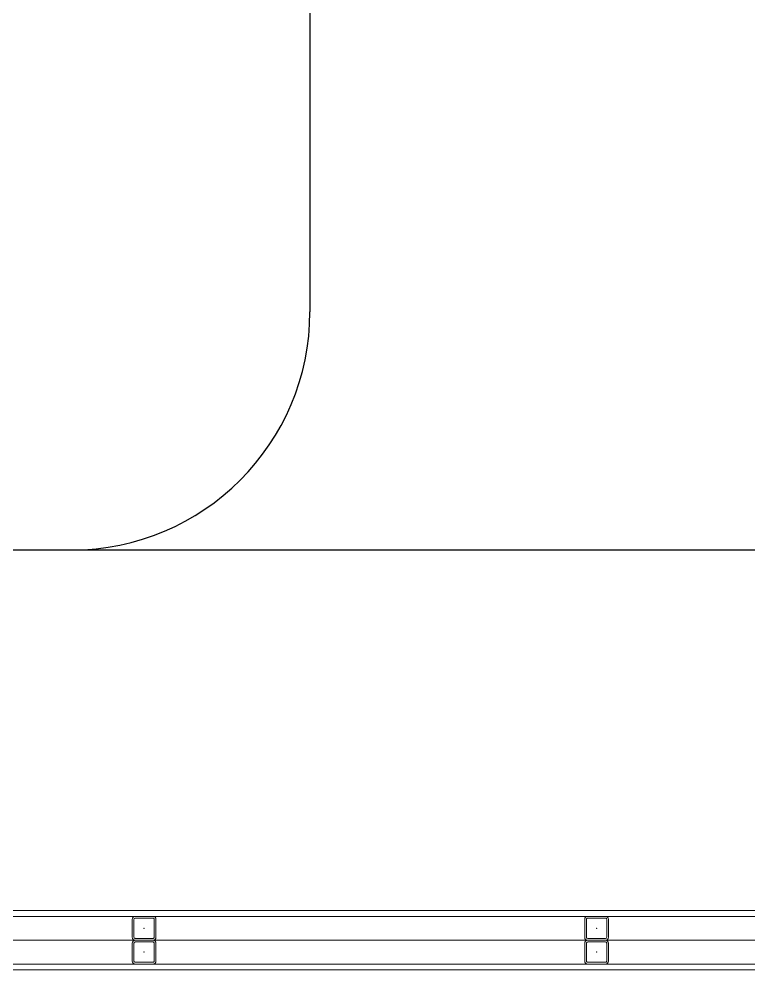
# Model space of a CAD drawing. Extents: x -3709 to 34962, y 0 to 8245.
# Drawn here: x 31232.3 to 31354.9, y 3112.5 to 3272.2 of the extents above; entities that cross this region are included whole.
import ezdxf

# ---------------------------------------------------------------- set-up
doc = ezdxf.new("R2010")
doc.units = 0
doc.layers.get('0').update_dxf_attribs({"color": 9, "lineweight": 9})
for name, color, linetype, lineweight in [('06D', 9, 'Continuous', 9), ('10', 9, 'Continuous', 9), ('11', 9, 'Continuous', 9), ('33', 9, 'BATTING', 9), ('E-MODÜL HATTI', 6, 'Continuous', 30)]:
    doc.layers.add(name, color=color, linetype=linetype, lineweight=lineweight)
doc.linetypes.add('BATTING', pattern='A,0.0001,-0.1,[134,ltypeshp.shx,S=0.1,R=0,X=-0.1,Y=0],-0.2,[134,ltypeshp.shx,S=0.1,R=180,X=0.1,Y=0],-0.1', length=0.4001)

# ---------------------------------------------------------------- blocks, each defined once
blk = doc.blocks.new('Prf-40x40')
for points in [[(1.5, -2), (-1.5, -2, -0.414214), (-2, -1.5), (-2, 1.5, -0.414214), (-1.5, 2), (1.5, 2, -0.414214), (2, 1.5), (2, -1.5, -0.414214)], [(1.5, -1.7), (-1.5, -1.7, -0.414214), (-1.7, -1.5), (-1.7, 1.5, -0.414214), (-1.5, 1.7), (1.5, 1.7, -0.414214), (1.7, 1.5), (1.7, -1.5, -0.414214)]]:
    blk.add_lwpolyline(points, format="xyb", close=True)
blk.add_point((0, 0))

msp = doc.modelspace()

# ---------------------------------------------------------------- linework, layer by layer
at = {"layer": '06D'}
msp.add_lwpolyline([(30861.83, 3117.5), (31473.33, 3117.5)], dxfattribs=at)
at = {"layer": '11'}
msp.add_lwpolyline([(31473.33, 3121.5), (31473.33, 3122.5), (30858.33, 3122.5), (30858.33, 3121.5)], close=True, dxfattribs=at)
msp.add_lwpolyline([(31473.33, 3112.5), (31473.33, 3113.5), (30858.33, 3113.5), (30858.33, 3112.5), (31473.33, 3112.5)], dxfattribs=at)
at = {"layer": '33', "ltscale": 0.3}
msp.add_lwpolyline([(30858.93, 3117.5), (31473.33, 3117.5)], dxfattribs=at)
at = {"layer": 'E-MODÜL HATTI', "ltscale": 50}
for p, q in [((31281.18, 3453.32), (31281.18, 3223.03)), ((30899.03, 3183.03), (32199.76, 3183.03))]:
    msp.add_line(p, q, dxfattribs=at)
msp.add_arc((31241.18, 3223.03), 40, 270, 0, dxfattribs=at)

# ---------------------------------------------------------------- block references
at = {"layer": '10', "xscale": -1}
for p in [(31253.33, 3119.5), (31329.33, 3119.5), (31253.33, 3115.5), (31329.33, 3115.5)]:
    msp.add_blockref('Prf-40x40', p, dxfattribs=at)

doc.saveas('drawing.dxf')
